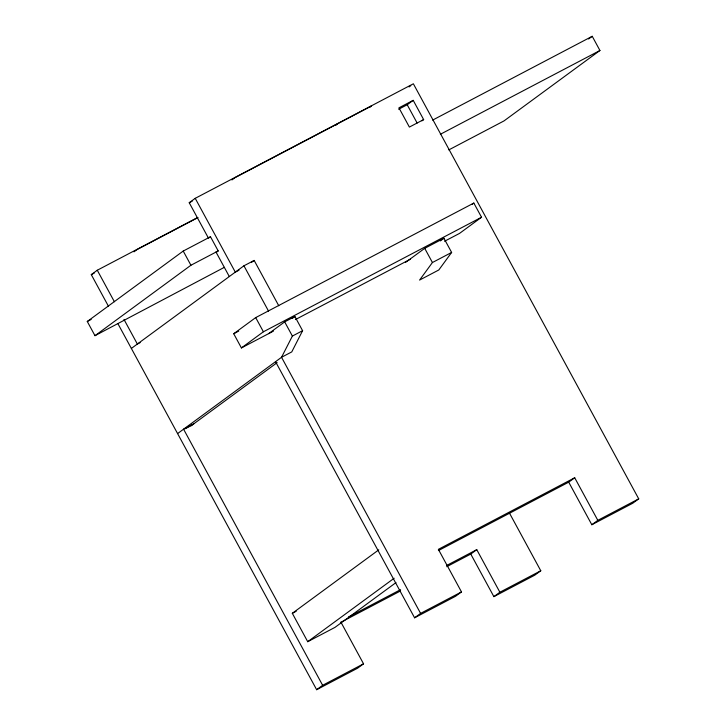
<?xml version="1.0" encoding="UTF-8"?>
<svg xmlns="http://www.w3.org/2000/svg" width="726" height="726" viewBox="0 0 726 726"><rect width="100%" height="100%" fill="white"/><g stroke="black" fill="none" stroke-linecap="round" stroke-linejoin="round"><path stroke-width="1.09" d="M268.684 333.615L284.674 321.872L294.892 316.5L302.597 330.693L292.378 336.065L281.534 357.283L177.589 433.585M302.597 330.693L291.761 351.91L281.534 357.283L420.59 613.388L414.591 617.799L275.535 361.684M451.636 252.439L432.424 262.531L419.583 280.073L438.794 269.981L451.636 252.439L443.931 238.246L424.719 248.337L405.634 262.34M108.383 306.127L91.285 274.637L97.275 270.235L197.345 217.691M208.471 238.164L189.232 202.736L195.23 198.325L413.366 83.789L638.726 498.853L632.727 503.254L591.826 524.735L568.712 482.164L574.711 477.762L597.825 520.333L591.826 524.735M133.983 251.84L137.178 249.49L198.035 217.537M231.93 179.939L235.133 177.589L371.467 106.005L369.87 107.176M335.739 125.262L337.336 124.092M224.307 267.359L94.979 335.684L87.274 321.491L183.224 251.06L210.495 236.74L218.199 250.933L216.194 252.394M409.083 86.938L410.798 85.677M209.161 237.72L210.495 236.74M398.647 109.245L407.204 104.753L413.203 100.351L423.648 119.59L421.933 120.843M94.979 335.684L190.929 265.244L218.199 250.933M131.361 348.444L243.936 265.798L254.164 260.434L278.766 305.746M251.441 262.431L254.164 260.434M588.577 38.986L592.235 36.3L599.939 50.493L503.989 120.924L448.786 149.91M273.43 331.12L241.413 347.926L233.708 333.733L255.697 317.598L473.833 203.062L481.538 217.246L459.549 233.391L444.539 241.268M241.413 347.926L263.402 331.782L481.538 217.246M292.233 318.46L294.892 316.5M472.072 204.351L473.833 203.062M440.292 240.914L443.931 238.246M191.237 425.708L277.169 362.619M395.96 582.615L334.995 627.373L307.724 641.693L292.315 613.316L378.763 549.845M307.724 641.693L394.173 578.232M470.766 554.065L476.764 549.664L499.878 592.235L493.88 596.636L470.766 554.065L446.708 566.697M118.002 323.841L316.645 689.7L322.643 685.299L363.545 663.818L340.966 622.246M363.545 663.818L357.546 668.229L316.645 689.7M574.711 477.762L438.377 549.346L461.491 591.917L455.492 596.318L414.591 617.799M509.434 513.028L540.779 570.763L534.781 575.164L493.88 596.636M189.232 202.736L192.236 201.156M413.203 100.351L398.937 107.838L409.382 127.077L423.648 119.59M91.285 274.637L94.28 273.058M432.642 120.099L592.235 36.3M440.346 134.283L599.939 50.493M87.274 321.491L91.167 319.449M239.026 270.19L235.306 272.141L195.23 198.325M140.145 342.581L137.35 344.042L123.992 319.44M233.708 333.733L238.709 331.11M295.446 319.558L410.517 259.137M193.806 423.821L183.578 429.184L322.643 685.299M185.302 428.703L191.809 425.282M292.315 613.316L296.208 611.265M438.395 550.589L568.712 482.164M348.444 617.036L400.57 589.666M446.69 565.454L476.764 549.664M340.44 622.5L400.589 590.91M420.59 613.388L461.491 591.917M597.825 520.333L638.726 498.853M499.878 592.235L540.779 570.763M407.204 104.753L417.132 123.03M424.719 248.337L432.424 262.531M284.674 321.872L292.378 336.065M243.936 265.798L268.538 311.109M255.697 317.598L263.402 331.782M215.949 251.94L229.307 276.542M183.224 251.06L190.929 265.244M97.275 270.235L114.381 301.726"/></g></svg>
